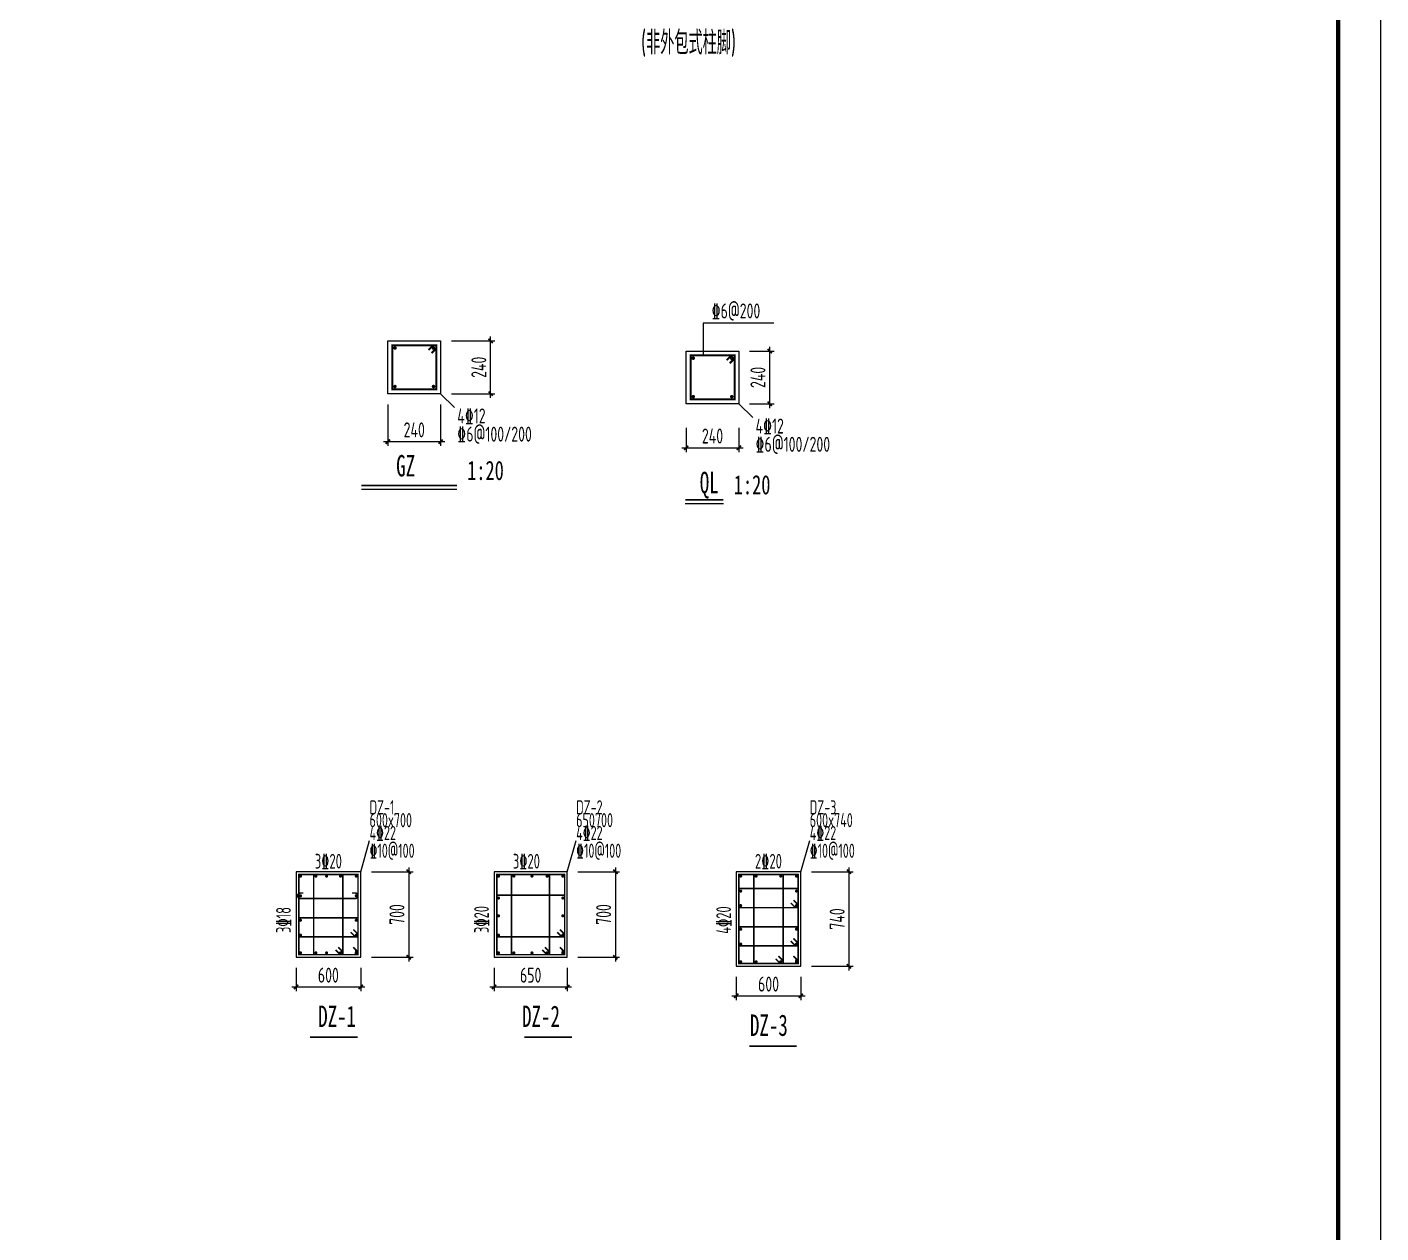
# Model space of a CAD drawing. Extents: x 753177 to 2169292, y -530934 to -273477.
# Drawn here: x 1031255 to 1078686, y -447907 to -405635 of the extents above; entities that cross this region are included whole.
import ezdxf

# ---------------------------------------------------------------- set-up
doc = ezdxf.new("R2010")
doc.units = 0
doc.header["$LTSCALE"] = 1500
doc.header["$MEASUREMENT"] = 0
doc.layers.get('Defpoints').update_dxf_attribs({"color": 252})
for name, color, linetype in [('00-tk', 151, 'Continuous'), ('1_通用文字_S', 7, 'Continuous'), ('1a文字', 7, 'Continuous'), ('DIM', 3, 'Continuous'), ('SBAR', 1, 'Continuous'), ('TEXT', 7, 'Continuous'), ('柱', 255, 'Continuous'), ('柱原位标注', 7, 'Continuous'), ('柱平法箍筋', 24, 'Continuous'), ('柱平法纵筋', 7, 'Continuous'), ('柱集中标注', 2, 'Continuous')]:
    doc.layers.add(name, color=color, linetype=linetype)
doc.layers.add('TK', color=252, linetype='Continuous', lineweight=13)
doc.layers.add('钢柱', color=4, linetype='Continuous', lineweight=25)
doc.styles.add('H360', font='Tssdeng.shx', dxfattribs={"width": 0.65, "height": 360, "bigfont": 'tssdchn.shx'})
doc.styles.add('TSSD_Dimension', font='Tssdeng.shx', dxfattribs={"width": 0.7, "bigfont": 'hztxt.shx'})
doc.styles.add('TSSD_Rein', font='Tssdeng.shx', dxfattribs={"width": 0.7, "bigfont": 'hztxt.shx'})
doc.styles.add('图名', font='simhei.ttf', dxfattribs={"width": 0.7, "height": 600})
doc.dimstyles.new('TSSD_150_150', dxfattribs={"dimtxt": 525, "dimasz": 150, "dimexe": 150, "dimexo": 375, "dimgap": 150, "dimtad": 1, "dimdec": 0, "dimzin": 0, "dimdsep": 46, "dimtxsty": 'TSSD_Dimension', "dimblk": 'ARCHTICK', "dimblk1": 'ARCHTICK', "dimblk2": 'ARCHTICK', "dimcen": 0, "dimdle": 150, "dimclrt": 7, "dimadec": 0, "dimazin": 0, "dimtfac": 1, "dimtdec": 0, "dimtix": 1, "dimtmove": 2, "dimatfit": 3, "dimfxl": 0, "dimtolj": 1, "dimtzin": 0, "dimarcsym": 0})

# ---------------------------------------------------------------- blocks, each defined once
blk = doc.blocks.new('A$C16496DF1')
at = {"layer": '00-tk', "linetype": 'Continuous'}
blk.add_line((178350, 126150), (0, 126150), dxfattribs=at)
at = {"layer": '00-tk', "const_width": 150}
blk.add_lwpolyline([(3750, 124650), (176850, 124650), (176850, 1500), (3750, 1500)], close=True, dxfattribs=at)
blk = doc.blocks.new('_ArchTick')
at = {"color": 0, "linetype": 'ByBlock', "const_width": 0.4}
blk.add_lwpolyline([(-0.5, -0.5), (0.5, 0.5)], dxfattribs=at)
blk = doc.blocks.new('*D329')
at = {"layer": 'Defpoints', "color": 0, "transparency": 16777216}
for p in [(1056194, -416992), (1057273, -416992), (1056194, -418842)]:
    blk.add_point(p, dxfattribs=at)
at = {"layer": 'DIM', "color": 0, "lineweight": -2, "transparency": 16777216}
for p, q in [((1057273, -418992), (1057273, -416842)), ((1056569, -416992), (1057423, -416992)), ((1056569, -418842), (1057423, -418842))]:
    blk.add_line(p, q, dxfattribs=at)
at = {"layer": 'DIM', "color": 0, "lineweight": -2, "transparency": 16777216, "xscale": 150, "yscale": 150, "zscale": 150}
for p, rotation in [((1057273, -416992), 90), ((1057273, -418842), 270)]:
    blk.add_blockref('_ArchTick', p, dxfattribs=dict(at, rotation=rotation))
at = {"layer": 'DIM', "color": 7, "transparency": 16777216, "insert": (1056860, -417917), "char_height": 525, "attachment_point": 5, "rotation": 90, "style": 'TSSD_Dimension'}
blk.add_mtext('\\A1;240', dxfattribs=at)
blk = doc.blocks.new('*D330')
at = {"layer": 'Defpoints', "color": 0, "transparency": 16777216}
for p in [(1054344, -419305), (1056194, -419305), (1056194, -420384)]:
    blk.add_point(p, dxfattribs=at)
at = {"layer": 'DIM', "color": 0, "lineweight": -2, "transparency": 16777216}
for p, q in [((1054344, -419680), (1054344, -420534)), ((1056194, -419680), (1056194, -420534)), ((1054194, -420384), (1056344, -420384))]:
    blk.add_line(p, q, dxfattribs=at)
at = {"layer": 'DIM', "color": 0, "lineweight": -2, "transparency": 16777216, "xscale": 150, "yscale": 150, "zscale": 150, "rotation": 180}
blk.add_blockref('_ArchTick', (1054344, -420384), dxfattribs=at)
at = {"layer": 'DIM', "color": 0, "lineweight": -2, "transparency": 16777216, "xscale": 150, "yscale": 150, "zscale": 150}
blk.add_blockref('_ArchTick', (1056194, -420384), dxfattribs=at)
at = {"layer": 'DIM', "color": 7, "transparency": 16777216, "insert": (1055269, -419971), "char_height": 525, "attachment_point": 5, "style": 'TSSD_Dimension'}
blk.add_mtext('\\A1;240', dxfattribs=at)
blk = doc.blocks.new('*D331')
at = {"layer": 'Defpoints', "color": 0, "transparency": 16777216}
for p in [(1045744, -416637), (1047494, -416637), (1045744, -418487)]:
    blk.add_point(p, dxfattribs=at)
at = {"layer": 'DIM', "color": 0, "lineweight": -2, "transparency": 16777216}
for p, q in [((1046119, -416637), (1047644, -416637)), ((1047494, -418637), (1047494, -416487)), ((1046119, -418487), (1047644, -418487))]:
    blk.add_line(p, q, dxfattribs=at)
at = {"layer": 'DIM', "color": 0, "lineweight": -2, "transparency": 16777216, "xscale": 150, "yscale": 150, "zscale": 150}
for p, rotation in [((1047494, -416637), 90), ((1047494, -418487), 270)]:
    blk.add_blockref('_ArchTick', p, dxfattribs=dict(at, rotation=rotation))
at = {"layer": 'DIM', "color": 7, "transparency": 16777216, "insert": (1047081, -417562), "char_height": 525, "attachment_point": 5, "rotation": 90, "style": 'TSSD_Dimension'}
blk.add_mtext('\\A1;240', dxfattribs=at)
blk = doc.blocks.new('*D332')
at = {"layer": 'Defpoints', "color": 0, "transparency": 16777216}
for p in [(1043894, -418487), (1045744, -418487), (1045744, -420168)]:
    blk.add_point(p, dxfattribs=at)
at = {"layer": 'DIM', "color": 0, "lineweight": -2, "transparency": 16777216}
for p, q in [((1043894, -418862), (1043894, -420318)), ((1045744, -418862), (1045744, -420318)), ((1043744, -420168), (1045894, -420168))]:
    blk.add_line(p, q, dxfattribs=at)
at = {"layer": 'DIM', "color": 0, "lineweight": -2, "transparency": 16777216, "xscale": 150, "yscale": 150, "zscale": 150, "rotation": 180}
blk.add_blockref('_ArchTick', (1043894, -420168), dxfattribs=at)
at = {"layer": 'DIM', "color": 0, "lineweight": -2, "transparency": 16777216, "xscale": 150, "yscale": 150, "zscale": 150}
blk.add_blockref('_ArchTick', (1045744, -420168), dxfattribs=at)
at = {"layer": 'DIM', "color": 7, "transparency": 16777216, "insert": (1044819, -419755), "char_height": 525, "attachment_point": 5, "style": 'TSSD_Dimension'}
blk.add_mtext('\\A1;240', dxfattribs=at)
blk = doc.blocks.new('*D296')
at = {"layer": 'Defpoints', "color": 0, "transparency": 16777216}
for p in [(1056100, -438557), (1058365, -438557), (1058365, -439596)]:
    blk.add_point(p, dxfattribs=at)
at = {"layer": 'DIM', "color": 0, "lineweight": -2, "transparency": 16777216}
for p, q in [((1056100, -438932), (1056100, -439746)), ((1058365, -438932), (1058365, -439746)), ((1055950, -439596), (1058515, -439596))]:
    blk.add_line(p, q, dxfattribs=at)
at = {"layer": 'DIM', "color": 0, "lineweight": -2, "transparency": 16777216, "xscale": 150, "yscale": 150, "zscale": 150, "rotation": 180}
blk.add_blockref('_ArchTick', (1056100, -439596), dxfattribs=at)
at = {"layer": 'DIM', "color": 0, "lineweight": -2, "transparency": 16777216, "xscale": 150, "yscale": 150, "zscale": 150}
blk.add_blockref('_ArchTick', (1058365, -439596), dxfattribs=at)
at = {"layer": 'DIM', "color": 7, "transparency": 16777216, "insert": (1057232, -439184), "char_height": 525, "attachment_point": 5, "style": 'TSSD_Dimension'}
blk.add_mtext('\\A1;600', dxfattribs=at)
blk = doc.blocks.new('*D297')
at = {"layer": 'Defpoints', "color": 0, "transparency": 16777216}
for p in [(1058365, -435244), (1058365, -438557), (1060049, -438557)]:
    blk.add_point(p, dxfattribs=at)
at = {"layer": 'DIM', "color": 0, "lineweight": -2, "transparency": 16777216}
for p, q in [((1058740, -435244), (1060199, -435244)), ((1060049, -435094), (1060049, -438707)), ((1058740, -438557), (1060199, -438557))]:
    blk.add_line(p, q, dxfattribs=at)
at = {"layer": 'DIM', "color": 0, "lineweight": -2, "transparency": 16777216, "xscale": 150, "yscale": 150, "zscale": 150}
for p, rotation in [((1060049, -435244), 90), ((1060049, -438557), 270)]:
    blk.add_blockref('_ArchTick', p, dxfattribs=dict(at, rotation=rotation))
at = {"layer": 'DIM', "color": 7, "transparency": 16777216, "insert": (1059636, -436901), "char_height": 525, "attachment_point": 5, "rotation": 90, "style": 'TSSD_Dimension'}
blk.add_mtext('\\A1;740', dxfattribs=at)
blk = doc.blocks.new('*D298')
at = {"layer": 'Defpoints', "color": 0, "transparency": 16777216}
for p in [(1040678, -438244), (1042943, -438244), (1042943, -439283)]:
    blk.add_point(p, dxfattribs=at)
at = {"layer": 'DIM', "color": 0, "lineweight": -2, "transparency": 16777216}
for p, q in [((1040678, -438619), (1040678, -439433)), ((1042943, -438619), (1042943, -439433)), ((1040528, -439283), (1043093, -439283))]:
    blk.add_line(p, q, dxfattribs=at)
at = {"layer": 'DIM', "color": 0, "lineweight": -2, "transparency": 16777216, "xscale": 150, "yscale": 150, "zscale": 150, "rotation": 180}
blk.add_blockref('_ArchTick', (1040678, -439283), dxfattribs=at)
at = {"layer": 'DIM', "color": 0, "lineweight": -2, "transparency": 16777216, "xscale": 150, "yscale": 150, "zscale": 150}
blk.add_blockref('_ArchTick', (1042943, -439283), dxfattribs=at)
at = {"layer": 'DIM', "color": 7, "transparency": 16777216, "insert": (1041810, -438871), "char_height": 525, "attachment_point": 5, "style": 'TSSD_Dimension'}
blk.add_mtext('\\A1;600', dxfattribs=at)
blk = doc.blocks.new('*D299')
at = {"layer": 'Defpoints', "color": 0, "transparency": 16777216}
for p in [(1042943, -435244), (1042943, -438244), (1044627, -438244)]:
    blk.add_point(p, dxfattribs=at)
at = {"layer": 'DIM', "color": 0, "lineweight": -2, "transparency": 16777216}
for p, q in [((1043318, -435244), (1044777, -435244)), ((1044627, -435094), (1044627, -438394)), ((1043318, -438244), (1044777, -438244))]:
    blk.add_line(p, q, dxfattribs=at)
at = {"layer": 'DIM', "color": 0, "lineweight": -2, "transparency": 16777216, "xscale": 150, "yscale": 150, "zscale": 150}
for p, rotation in [((1044627, -435244), 90), ((1044627, -438244), 270)]:
    blk.add_blockref('_ArchTick', p, dxfattribs=dict(at, rotation=rotation))
at = {"layer": 'DIM', "color": 7, "transparency": 16777216, "insert": (1044214, -436744), "char_height": 525, "attachment_point": 5, "rotation": 90, "style": 'TSSD_Dimension'}
blk.add_mtext('\\A1;700', dxfattribs=at)
blk = doc.blocks.new('*D300')
at = {"layer": 'Defpoints', "color": 0, "transparency": 16777216}
for p in [(1047616, -438244), (1050181, -438244), (1050181, -439283)]:
    blk.add_point(p, dxfattribs=at)
at = {"layer": 'DIM', "color": 0, "lineweight": -2, "transparency": 16777216}
for p, q in [((1047616, -438619), (1047616, -439433)), ((1050181, -438619), (1050181, -439433)), ((1047466, -439283), (1050331, -439283))]:
    blk.add_line(p, q, dxfattribs=at)
at = {"layer": 'DIM', "color": 0, "lineweight": -2, "transparency": 16777216, "xscale": 150, "yscale": 150, "zscale": 150, "rotation": 180}
blk.add_blockref('_ArchTick', (1047616, -439283), dxfattribs=at)
at = {"layer": 'DIM', "color": 0, "lineweight": -2, "transparency": 16777216, "xscale": 150, "yscale": 150, "zscale": 150}
blk.add_blockref('_ArchTick', (1050181, -439283), dxfattribs=at)
at = {"layer": 'DIM', "color": 7, "transparency": 16777216, "insert": (1048898, -438871), "char_height": 525, "attachment_point": 5, "style": 'TSSD_Dimension'}
blk.add_mtext('\\A1;650', dxfattribs=at)
blk = doc.blocks.new('*D301')
at = {"layer": 'Defpoints', "color": 0, "transparency": 16777216}
for p in [(1050181, -435244), (1050181, -438244), (1051865, -438244)]:
    blk.add_point(p, dxfattribs=at)
at = {"layer": 'DIM', "color": 0, "lineweight": -2, "transparency": 16777216}
for p, q in [((1050556, -435244), (1052015, -435244)), ((1051865, -435094), (1051865, -438394)), ((1050556, -438244), (1052015, -438244))]:
    blk.add_line(p, q, dxfattribs=at)
at = {"layer": 'DIM', "color": 0, "lineweight": -2, "transparency": 16777216, "xscale": 150, "yscale": 150, "zscale": 150}
for p, rotation in [((1051865, -435244), 90), ((1051865, -438244), 270)]:
    blk.add_blockref('_ArchTick', p, dxfattribs=dict(at, rotation=rotation))
at = {"layer": 'DIM', "color": 7, "transparency": 16777216, "insert": (1051453, -436744), "char_height": 525, "attachment_point": 5, "rotation": 90, "style": 'TSSD_Dimension'}
blk.add_mtext('\\A1;700', dxfattribs=at)

msp = doc.modelspace()

# ---------------------------------------------------------------- linework, layer by layer
at = {"color": 0, "const_width": 56.2}
for points in [[(1041169.3, -441048.8), (1042832.7, -441048.8)], [(1048679.7, -441048.8), (1050343.1, -441048.8)], [(1056556.3, -441361.9), (1058219.7, -441361.9)]]:
    msp.add_lwpolyline(points, dxfattribs=at)
at = {"layer": '1a文字', "linetype": 'ByBlock', "ltscale": 0.5}
for p, q in [((1057411.2, -416013.9), (1054944.9, -416013.9)), ((1054944.9, -416013.9), (1054944.9, -417131.5)), ((1045743.7, -418486.8), (1046227, -418970.1)), ((1056193.7, -418842.1), (1056677, -419325.4))]:
    msp.add_line(p, q, dxfattribs=at)
at = {"layer": 'DIM', "linetype": 'ByBlock'}
for p, q in [((1042966.4, -421834.2, 0), (1046312.5, -421834.2, 0)), ((1054315.2, -422335.9, 0), (1055653.4, -422335.9, 0))]:
    msp.add_line(p, q, dxfattribs=at)
at = {"layer": 'DIM'}
msp.add_lwpolyline([(1054343.7, -416992.1), (1056193.7, -416992.1), (1056193.7, -418842.1), (1054343.7, -418842.1), (1054343.7, -416992.1)], dxfattribs=at)
at = {"layer": 'DIM', "linetype": 'ByBlock', "const_width": 61.2, "elevation": 0}
for points in [[(1042966.4, -421705.8), (1046312.5, -421705.8)], [(1054315.2, -422207.4), (1055653.4, -422207.4)]]:
    msp.add_lwpolyline(points, dxfattribs=at)
at = {"layer": 'SBAR', "linetype": 'ByBlock', "const_width": 69.4}
for points in [[(1044047.8, -418332.6), (1045589.5, -418332.6), (1045589.5, -416791), (1044047.8, -416791)], [(1054497.9, -418687.9), (1056039.6, -418687.9), (1056039.6, -417146.2), (1054497.9, -417146.2)]]:
    msp.add_lwpolyline(points, close=True, dxfattribs=at)
at = {"layer": 'SBAR', "linetype": 'ByBlock'}
for points, const_width in [([(1044175, -416887.3, 1), (1044113.4, -416887.3, 1)], 61.7), ([(1045524, -416887.3, 1), (1045462.3, -416887.3, 1)], 61.7), ([(1054625.1, -417242.6, 1), (1054563.4, -417242.6, 1)], 61.7), ([(1055974, -417242.6, 1), (1055912.4, -417242.6, 1)], 69.4), ([(1044175, -418236.3, 1), (1044113.4, -418236.3, 1)], 61.7), ([(1045524, -418236.3, 1), (1045462.3, -418236.3, 1)], 61.7), ([(1054625.1, -418591.6, 1), (1054563.4, -418591.6, 1)], 61.7), ([(1055974, -418591.6, 1), (1055912.4, -418591.6, 1)], 61.7)]:
    msp.add_lwpolyline(points, format="xyb", close=True, dxfattribs=dict(at, const_width=const_width))
at = {"layer": 'SBAR', "linetype": 'ByBlock', "const_width": 69.4}
for points in [[(1045317, -416954.5), (1045480.5, -416791), (1045589.5, -416791), (1045589.5, -416900), (1045426, -417063.5)], [(1055767, -417309.8), (1055930.5, -417146.2), (1056039.6, -417146.2), (1056039.6, -417255.3), (1055876, -417418.8)]]:
    msp.add_lwpolyline(points, dxfattribs=at)
at = {"layer": '柱'}
for p, q in [((1042942.6, -435244.2), (1040678, -435244.2)), ((1040678, -435244.2), (1040678, -438244.2)), ((1042942.6, -438244.2), (1042942.6, -435244.2)), ((1050180.9, -435244.2), (1047616, -435244.2)), ((1047616, -435244.2), (1047616, -438244.2)), ((1050180.9, -438244.2), (1050180.9, -435244.2)), ((1058364.7, -435244.2), (1056100.2, -435244.2)), ((1056100.2, -435244.2), (1056100.2, -438557.3)), ((1058364.7, -438557.3), (1058364.7, -435244.2)), ((1040678, -438244.2), (1042942.6, -438244.2)), ((1047616, -438244.2), (1050180.9, -438244.2)), ((1056100.2, -438557.3), (1058364.7, -438557.3))]:
    msp.add_line(p, q, dxfattribs=at)
at = {"layer": '柱平法箍筋', "const_width": 54.7}
for points in [[(1042776.8, -437984.7), (1042755.1, -438150.5), (1042848.8, -438150.5), (1042848.8, -438056.7), (1042848.8, -438150.5), (1042848.8, -435338), (1040771.8, -435338), (1040771.8, -438150.5), (1042755.1, -438150.5), (1042848.8, -438150.5), (1042848.8, -438056.7), (1042683.1, -437891)], [(1042060.7, -437984.7), (1042226.4, -438150.5), (1042320.1, -438150.5), (1042320.1, -438056.7), (1042320.1, -438150.5), (1042320.1, -435338), (1041297, -435338), (1041297, -438150.5), (1042226.4, -438150.5), (1042320.1, -438150.5), (1042320.1, -438056.7), (1042154.4, -437891)], [(1050015.1, -437984.7), (1049993.4, -438150.5), (1050087.1, -438150.5), (1050087.1, -438056.7), (1050087.1, -438150.5), (1050087.1, -435338), (1047709.8, -435338), (1047709.8, -438150.5), (1049993.4, -438150.5), (1050087.1, -438150.5), (1050087.1, -438056.7), (1049921.4, -437891)], [(1049299, -437984.7), (1049464.7, -438150.5), (1049558.5, -438150.5), (1049558.5, -438056.7), (1049558.5, -438150.5), (1049558.5, -435338), (1048226.6, -435338), (1048226.6, -438150.5), (1049464.7, -438150.5), (1049558.5, -438150.5), (1049558.5, -438056.7), (1049392.7, -437891)], [(1058199, -438297.8), (1058177.2, -438463.6), (1058271, -438463.6), (1058271, -438369.8), (1058271, -438463.6), (1058271, -435338), (1056194, -435338), (1056194, -438463.6), (1058177.2, -438463.6), (1058271, -438463.6), (1058271, -438369.8), (1058105.2, -438204.1)], [(1057482.8, -438297.8), (1057648.6, -438463.6), (1057742.3, -438463.6), (1057742.3, -438369.8), (1057742.3, -438463.6), (1057742.3, -435338), (1056719.2, -435338), (1056719.2, -438463.6), (1057648.6, -438463.6), (1057742.3, -438463.6), (1057742.3, -438369.8), (1057576.6, -438204.1)], [(1058011.5, -436337.9), (1058177.2, -436503.6), (1058271, -436503.6), (1058271, -436409.9), (1058271, -436503.6), (1058271, -435836.7), (1056194, -435836.7), (1056194, -436503.6), (1058177.2, -436503.6), (1058271, -436503.6), (1058271, -436409.9), (1058105.2, -436244.2)], [(1049827.6, -437362.2), (1049993.4, -437528), (1050087.1, -437528), (1050087.1, -437434.2), (1050087.1, -437528), (1050087.1, -436064.6), (1047709.8, -436064.6), (1047709.8, -437528), (1049993.4, -437528), (1050087.1, -437528), (1050087.1, -437434.2), (1049921.4, -437268.5)], [(1042589.3, -437362.2), (1042755.1, -437528), (1042848.8, -437528), (1042848.8, -437434.2), (1042848.8, -437528), (1042848.8, -436861), (1040771.8, -436861), (1040771.8, -437528), (1042755.1, -437528), (1042848.8, -437528), (1042848.8, -437434.2), (1042683.1, -437268.5)], [(1058011.5, -437675.3), (1058177.2, -437841.1), (1058271, -437841.1), (1058271, -437747.3), (1058271, -437841.1), (1058271, -437174.1), (1056194, -437174.1), (1056194, -437841.1), (1058177.2, -437841.1), (1058271, -437841.1), (1058271, -437747.3), (1058105.2, -437581.6)]]:
    msp.add_lwpolyline(points, dxfattribs=at)
msp.add_lwpolyline([(1040936.5, -435992.2), (1040832.7, -435992.2, 1), (1040832.7, -436187.2), (1042752.1, -436187.2, 1), (1042752.1, -435992.2), (1042637.6, -435992.2)], format="xyb", dxfattribs=at)
at = {"layer": '柱平法纵筋', "const_width": 54.7}
for points in [[(1040860.1, -435398.9, 1), (1040805.4, -435398.9, 1), (1040860.1, -435398.9, 1)], [(1041400.5, -435398.9, 1), (1041345.8, -435398.9, 1), (1041400.5, -435398.9, 1)], [(1041775.7, -435398.9, 1), (1041721, -435398.9, 1), (1041775.7, -435398.9, 1)], [(1042263.1, -435398.9, 1), (1042208.4, -435398.9, 1), (1042263.1, -435398.9, 1)], [(1042815.2, -435398.9, 1), (1042760.5, -435398.9, 1), (1042815.2, -435398.9, 1)], [(1047798.1, -435398.9, 1), (1047743.4, -435398.9, 1), (1047798.1, -435398.9, 1)], [(1048338.5, -435398.9, 1), (1048283.9, -435398.9, 1), (1048338.5, -435398.9, 1)], [(1048970.9, -435398.9, 1), (1048916.3, -435398.9, 1), (1048970.9, -435398.9, 1)], [(1049501.4, -435398.9, 1), (1049446.7, -435398.9, 1), (1049501.4, -435398.9, 1)], [(1050053.5, -435398.9, 1), (1049998.8, -435398.9, 1), (1050053.5, -435398.9, 1)], [(1056282.2, -435398.9, 1), (1056227.6, -435398.9, 1), (1056282.2, -435398.9, 1)], [(1056822.7, -435398.9, 1), (1056768, -435398.9, 1), (1056822.7, -435398.9, 1)], [(1057685.3, -435398.9, 1), (1057630.6, -435398.9, 1), (1057685.3, -435398.9, 1)], [(1058237.4, -435398.9, 1), (1058182.7, -435398.9, 1), (1058237.4, -435398.9, 1)], [(1056282.2, -435922.3, 1), (1056227.6, -435922.3, 1), (1056282.2, -435922.3, 1)], [(1058237.4, -435922.3, 1), (1058182.7, -435922.3, 1), (1058237.4, -435922.3, 1)], [(1040860.1, -436089.7, 1), (1040805.4, -436089.7, 1), (1040860.1, -436089.7, 1)], [(1042815.2, -436089.7, 1), (1042760.5, -436089.7, 1), (1042815.2, -436089.7, 1)], [(1047798.1, -436166.7, 1), (1047743.4, -436166.7, 1), (1047798.1, -436166.7, 1)], [(1050053.5, -436166.7, 1), (1049998.8, -436166.7, 1), (1050053.5, -436166.7, 1)], [(1047798.1, -436788.6, 1), (1047743.4, -436788.6, 1), (1047798.1, -436788.6, 1)], [(1050053.5, -436788.6, 1), (1049998.8, -436788.6, 1), (1050053.5, -436788.6, 1)], [(1056282.2, -436432.2, 1), (1056227.6, -436432.2, 1), (1056282.2, -436432.2, 1)], [(1058237.4, -436432.2, 1), (1058182.7, -436432.2, 1), (1058237.4, -436432.2, 1)], [(1040860.1, -436946.6, 1), (1040805.4, -436946.6, 1), (1040860.1, -436946.6, 1)], [(1042815.2, -436946.6, 1), (1042760.5, -436946.6, 1), (1042815.2, -436946.6, 1)], [(1056282.2, -437259.7, 1), (1056227.6, -437259.7, 1), (1056282.2, -437259.7, 1)], [(1058237.4, -437259.7, 1), (1058182.7, -437259.7, 1), (1058237.4, -437259.7, 1)], [(1040860.1, -437469.5, 1), (1040805.4, -437469.5, 1), (1040860.1, -437469.5, 1)], [(1042815.2, -437469.5, 1), (1042760.5, -437469.5, 1), (1042815.2, -437469.5, 1)], [(1047798.1, -437469.5, 1), (1047743.4, -437469.5, 1), (1047798.1, -437469.5, 1)], [(1050053.5, -437469.5, 1), (1049998.8, -437469.5, 1), (1050053.5, -437469.5, 1)], [(1056282.2, -437782.6, 1), (1056227.6, -437782.6, 1), (1056282.2, -437782.6, 1)], [(1058237.4, -437782.6, 1), (1058182.7, -437782.6, 1), (1058237.4, -437782.6, 1)], [(1040860.1, -438089.5, 1), (1040805.4, -438089.5, 1), (1040860.1, -438089.5, 1)], [(1041400.5, -438089.5, 1), (1041345.8, -438089.5, 1), (1041400.5, -438089.5, 1)], [(1041775.7, -438089.5, 1), (1041721, -438089.5, 1), (1041775.7, -438089.5, 1)], [(1042263.1, -438089.5, 1), (1042208.4, -438089.5, 1), (1042263.1, -438089.5, 1)], [(1042815.2, -438089.5, 1), (1042760.5, -438089.5, 1), (1042815.2, -438089.5, 1)], [(1047798.1, -438089.5, 1), (1047743.4, -438089.5, 1), (1047798.1, -438089.5, 1)], [(1048338.5, -438089.5, 1), (1048283.9, -438089.5, 1), (1048338.5, -438089.5, 1)], [(1048970.9, -438089.5, 1), (1048916.3, -438089.5, 1), (1048970.9, -438089.5, 1)], [(1049501.4, -438089.5, 1), (1049446.7, -438089.5, 1), (1049501.4, -438089.5, 1)], [(1050053.5, -438089.5, 1), (1049998.8, -438089.5, 1), (1050053.5, -438089.5, 1)], [(1056282.2, -438402.6, 1), (1056227.6, -438402.6, 1), (1056282.2, -438402.6, 1)], [(1056822.7, -438402.6, 1), (1056768, -438402.6, 1), (1056822.7, -438402.6, 1)], [(1057685.3, -438402.6, 1), (1057630.6, -438402.6, 1), (1057685.3, -438402.6, 1)], [(1058237.4, -438402.6, 1), (1058182.7, -438402.6, 1), (1058237.4, -438402.6, 1)]]:
    msp.add_lwpolyline(points, format="xyb", dxfattribs=at)
at = {"layer": '柱集中标注'}
for p, q in [((1042942.6, -435244.2), (1043255.1, -434150.5)), ((1050180.9, -435244.2), (1050493.4, -434150.5)), ((1058364.7, -435244.2), (1058677.2, -434150.5))]:
    msp.add_line(p, q, dxfattribs=at)
at = {"layer": '钢柱', "linetype": 'ByBlock'}
msp.add_lwpolyline([(1043893.7, -416636.8), (1045743.7, -416636.8), (1045743.7, -418486.8), (1043893.7, -418486.8)], close=True, dxfattribs=at)

# ---------------------------------------------------------------- block references
at = {"layer": 'TK', "color": 2, "linetype": 'ByBlock', "rotation": 270}
msp.add_blockref('A$C16496DF1', (952536, -351876.7), dxfattribs=at)

# ---------------------------------------------------------------- texts
at = {"layer": '1_通用文字_S', "linetype": 'ByBlock', "style": 'TSSD_Dimension', "width": 0.7}
for s, p in [('%%1326@200', (1055237.3, -415848.8)), ('4\x8412', (1046325.9, -419528.9, 0)), ('\x846@100/200', (1046325.9, -420168.3, 0)), ('4\x8412', (1056775.9, -419884.1, 0)), ('\x846@100/200', (1056775.9, -420523.6, 0))]:
    msp.add_text(s, height=525.13, dxfattribs=at).set_placement(p)
at = {"layer": 'TEXT'}
for s, height, style, width, p in [('(非外包式柱脚)', 825, 'TSSD_Rein', 0.6, (1052766.6, -406595.1)), ('GZ', 750, '图名', 0.65, (1044187.6, -421387.8, 0)), ('1:20', 675, '图名', 0.7, (1046672, -421515, 0)), ('QL', 750, '图名', 0.65, (1054822.2, -421975.3, 0)), ('1:20', 675, '图名', 0.7, (1056012.9, -422016.7, 0)), ('DZ-1', 750, '图名', 0.65, (1041454.2, -440686.5)), ('DZ-2', 750, '图名', 0.65, (1048596.8, -440686.5)), ('DZ-3', 750, '图名', 0.65, (1056579.6, -440999.6))]:
    msp.add_text(s, height=height, dxfattribs=dict(at, style=style, width=width)).set_placement(p)
at = {"layer": '柱原位标注', "style": 'H360', "width": 0.65}
for s, p in [('3%%13220', (1041335, -435134.8)), ('3%%13220', (1048273, -435134.8)), ('2%%13220', (1056757.2, -435134.8))]:
    msp.add_text(s, height=515.62, dxfattribs=at).set_placement(p)
for s, p in [('3%%13218', (1040495.2, -437394.5)), ('3%%13220', (1047433.2, -437394.5)), ('4%%13220', (1055917.3, -437421.7))]:
    msp.add_text(s, height=515.62, rotation=90.00001, dxfattribs=at).set_placement(p)
at = {"layer": '柱集中标注', "style": 'H360', "width": 0.65}
for s, p in [('DZ-1', (1043253.4, -433234.9)), ('DZ-2', (1050491.7, -433234.9)), ('DZ-3', (1058675.5, -433234.9)), ('600x700', (1043253.4, -433684.9)), ('650700', (1050491.7, -433684.9)), ('600x740', (1058675.5, -433684.9)), ('4%%13222', (1043253.4, -434134.9)), ('4%%13222', (1050491.7, -434134.9)), ('4%%13222', (1058675.5, -434134.9)), ('%%13210@100', (1043253.4, -434756.8)), ('%%13210@100', (1050491.7, -434756.8)), ('%%13210@100', (1058675.5, -434756.8))]:
    msp.add_text(s, height=495, dxfattribs=at).set_placement(p)

# ---------------------------------------------------------------- dimensions: what is measured, and where the dimension line sits
at = {"layer": 'DIM'}
for base, p1, p2, text, picture, middle in [((1047493.6, -416636.8), (1045743.7, -418486.8), (1045743.7, -416636.8), '240', '*D331', (1047081.1, -417561.8)), ((1057272.9, -416992.1), (1056193.7, -418842.1), (1056193.7, -416992.1), '240', '*D329', (1056860.4, -417917.1)), ((1044626.8, -438244.2), (1042942.6, -435244.2), (1042942.6, -438244.2), '700', '*D299', (1044214.3, -436744.2)), ((1051865.1, -438244.2), (1050180.9, -435244.2), (1050180.9, -438244.2), '700', '*D301', (1051452.6, -436744.2)), ((1060048.9, -438557.3), (1058364.7, -435244.2), (1058364.7, -438557.3), '740', '*D297', (1059636.4, -436900.8))]:
    dim = msp.add_linear_dim(base=base, p1=p1, p2=p2, angle=90, text=text, dimstyle='TSSD_150_150', dxfattribs=at)
    dim.commit()
    dim.dimension.update_dxf_attribs({"geometry": picture, "text_midpoint": middle})
for base, p1, p2, text, picture, middle in [((1045743.7, -420168), (1043893.7, -418486.8), (1045743.7, -418486.8), '240', '*D332', (1044818.7, -419755.5)), ((1056193.7, -420383.7), (1054343.7, -419304.6), (1056193.7, -419304.6), '240', '*D330', (1055268.7, -419971.2)), ((1042942.6, -439283.2), (1040678, -438244.2), (1042942.6, -438244.2), '600', '*D298', (1041810.3, -438870.7)), ((1050180.9, -439283.2), (1047616, -438244.2), (1050180.9, -438244.2), '650', '*D300', (1048898.5, -438870.7)), ((1058364.7, -439596.3), (1056100.2, -438557.3), (1058364.7, -438557.3), '600', '*D296', (1057232.5, -439183.8))]:
    dim = msp.add_linear_dim(base=base, p1=p1, p2=p2, text=text, dimstyle='TSSD_150_150', dxfattribs=at)
    dim.commit()
    dim.dimension.update_dxf_attribs({"geometry": picture, "text_midpoint": middle})

doc.saveas('drawing.dxf')
